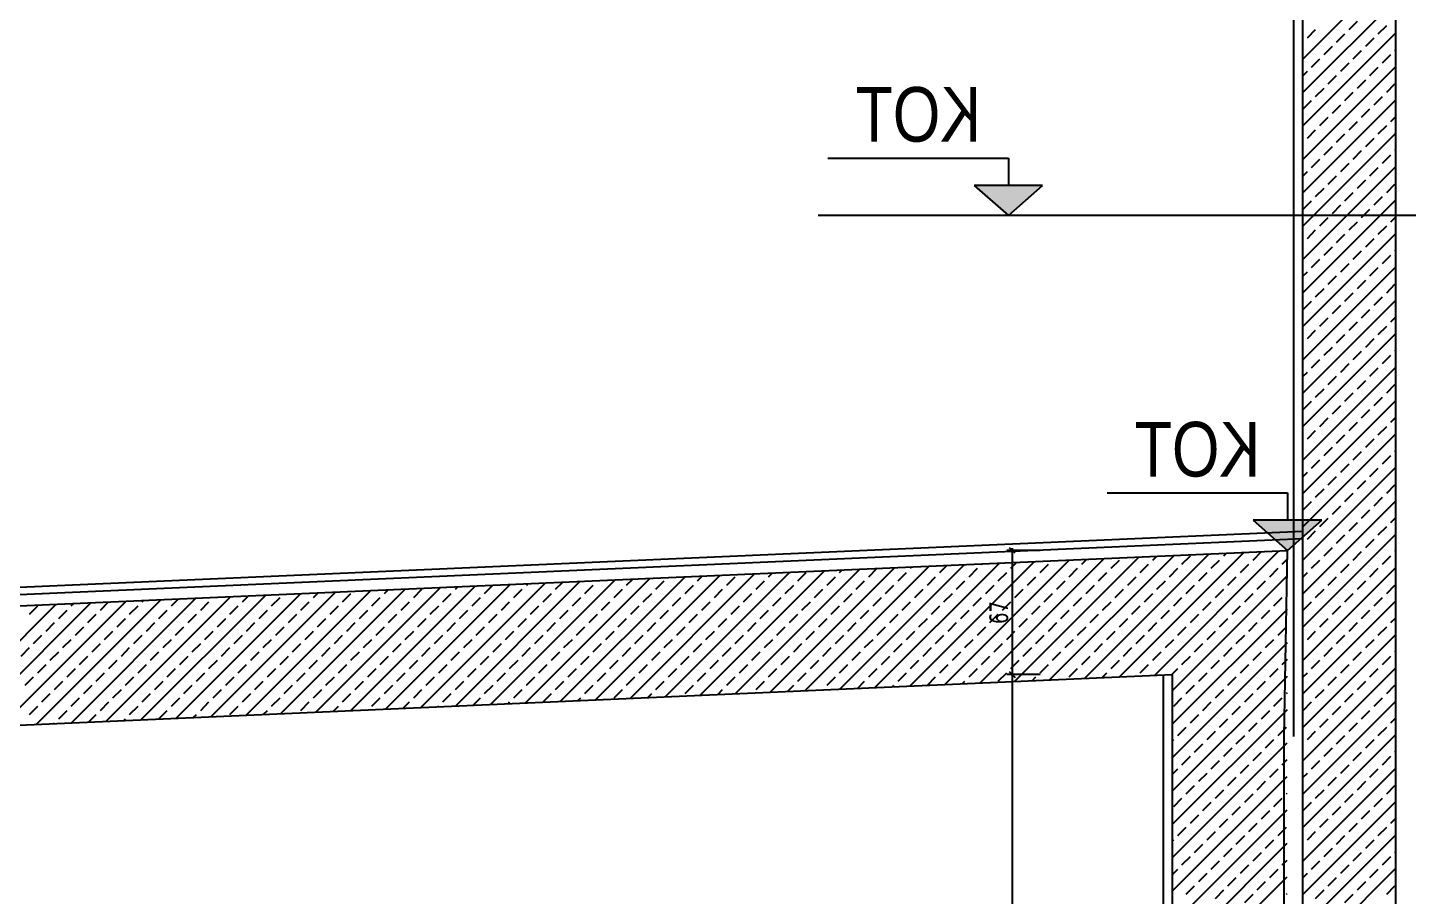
# Model space of a CAD drawing. Header units: millimetres. Extents: x 43168.9 to 43194.6, y -25545.1 to -25543.4.
# Drawn here: x 43183.4956 to 43183.644, y -25544.4997 to -25544.4064 of the extents above; entities that cross this region are included whole.
import ezdxf
from ezdxf.enums import TextEntityAlignment as Align

# ---------------------------------------------------------------- set-up
doc = ezdxf.new("R2010")
doc.units = ezdxf.units.MM
doc.header["$LTSCALE"] = 200
doc.linetypes.add('kesit_$0$HIDDEN2', pattern=[0.1875, 0.125, -0.0625])
for name, color, linetype in [('kaplama-gnl_sgh', 30, 'Continuous'), ('kesit_$0$izd-alt_sgh', 8, 'kesit_$0$HIDDEN2'), ('kolon-b.a_sgh', 6, 'Continuous'), ('olcuic_sgh', 183, 'Continuous'), ('siva_sgh', 145, 'Continuous'), ('tarama-betonarme_sgh', 223, 'Continuous')]:
    doc.layers.add(name, color=color, linetype=linetype)
doc.styles.add('dim', font='VERDANA.TTF', dxfattribs={"width": 0.7})
doc.styles.add('kesit_$0$text2', font='arial.ttf')

msp = doc.modelspace()

# ---------------------------------------------------------------- hatches: boundary and pattern name
for points in [[(43183.59736, -25544.42332), (43183.60471, -25544.42332), (43183.60104, -25544.42656)], [(43183.62737, -25544.45932), (43183.63472, -25544.45932), (43183.63105, -25544.46255)]]:
    msp.add_hatch(color=256).paths.add_polyline_path(points)

# ---------------------------------------------------------------- linework, layer by layer
at = {"color": 0, "linetype": 'ByBlock'}
for p, q in [((43183.58163, -25544.42038), (43183.60104, -25544.42038)), ((43183.60104, -25544.42038), (43183.60104, -25544.42332)), ((43183.61164, -25544.45638), (43183.63105, -25544.45638)), ((43183.63105, -25544.45638), (43183.63105, -25544.45932))]:
    msp.add_line(p, q, dxfattribs=at)
for p, q in [((43183.60471, -25544.42332), (43183.59736, -25544.42332)), ((43183.59736, -25544.42332), (43183.60104, -25544.42656)), ((43183.60104, -25544.42656), (43183.60471, -25544.42332)), ((43183.63472, -25544.45932), (43183.62737, -25544.45932)), ((43183.62737, -25544.45932), (43183.63105, -25544.46255)), ((43183.63105, -25544.46255), (43183.63472, -25544.45932))]:
    msp.add_line(p, q)
at = {"color": 0, "linetype": 'ByBlock', "lineweight": -2}
for p, q in [((43183.60176, -25544.46287), (43183.60116, -25544.46227)), ((43183.60176, -25544.47621), (43183.60116, -25544.47561)), ((43183.60116, -25544.47561), (43183.60176, -25544.47621))]:
    msp.add_line(p, q, dxfattribs=at)
at = {"layer": 'kaplama-gnl_sgh'}
for p, q in [((43183.17297, -25544.48056), (43183.63269, -25544.46048)), ((43183.173, -25544.48136), (43183.63269, -25544.46128))]:
    msp.add_line(p, q, dxfattribs=at)
at = {"layer": 'kesit_$0$izd-alt_sgh'}
msp.add_line((43185.17869, -25544.42656), (43183.58059, -25544.42656), dxfattribs=at)
at = {"layer": 'kolon-b.a_sgh'}
for p, q in [((43183.63269, -25544.42656), (43183.63269, -25543.72656)), ((43183.64269, -25544.80656), (43183.64269, -25543.73456)), ((43183.63269, -25544.84256), (43183.63269, -25544.42656)), ((43183.17306, -25544.48256), (43183.63105, -25544.46255)), ((43183.63069, -25544.48256), (43183.63105, -25544.46255)), ((43183.18305, -25544.49493), (43183.61869, -25544.47591)), ((43183.61869, -25544.58656), (43183.61869, -25544.47591)), ((43183.63069, -25544.49536), (43183.63069, -25544.48256)), ((43183.63069, -25544.74656), (43183.63069, -25544.49536))]:
    msp.add_line(p, q, dxfattribs=at)
at = {"layer": 'olcuic_sgh'}
for p, q in [((43183.60446, -25544.46257), (43183.60086, -25544.46257)), ((43183.60146, -25544.47616), (43183.60146, -25544.46232)), ((43183.60446, -25544.47591), (43183.60086, -25544.47591)), ((43183.60446, -25544.47591), (43183.60086, -25544.47591)), ((43183.60146, -25544.58681), (43183.60146, -25544.47566))]:
    msp.add_line(p, q, dxfattribs=at)
at = {"layer": 'siva_sgh'}
for p, q in [((43183.63169, -25543.72536), (43183.63169, -25544.48256)), ((43183.61769, -25544.47595), (43183.61769, -25544.58656))]:
    msp.add_line(p, q, dxfattribs=at)
at = {"layer": 'tarama-betonarme_sgh'}
for p, q in [((43183.63269, -25544.40974), (43183.64269, -25544.39974)), ((43183.63269, -25544.41333), (43183.64269, -25544.40333)), ((43183.63767, -25544.40656), (43183.63856, -25544.40566)), ((43183.64081, -25544.40701), (43183.64171, -25544.40611)), ((43183.63269, -25544.41692), (43183.64269, -25544.40692)), ((43183.63318, -25544.40746), (43183.63407, -25544.40656)), ((43183.63632, -25544.40791), (43183.63722, -25544.40701)), ((43183.63946, -25544.40836), (43183.64036, -25544.40746)), ((43183.63269, -25544.40794), (43183.63273, -25544.40791)), ((43183.63497, -25544.40926), (43183.63587, -25544.40836)), ((43183.63811, -25544.4097), (43183.63901, -25544.40881)), ((43183.64126, -25544.41015), (43183.64216, -25544.40926)), ((43183.6426, -25544.40881), (43183.64269, -25544.40872)), ((43183.63269, -25544.42052), (43183.64269, -25544.41052)), ((43183.63362, -25544.4106), (43183.63452, -25544.4097)), ((43183.63677, -25544.41105), (43183.63767, -25544.41015)), ((43183.63991, -25544.4115), (43183.64081, -25544.4106)), ((43183.63269, -25544.41154), (43183.63318, -25544.41105)), ((43183.63542, -25544.4124), (43183.63632, -25544.4115)), ((43183.63856, -25544.41285), (43183.63946, -25544.41195)), ((43183.63407, -25544.41375), (43183.63497, -25544.41285)), ((43183.63722, -25544.41419), (43183.63811, -25544.4133)), ((43183.64036, -25544.41464), (43183.64126, -25544.41375)), ((43183.64171, -25544.4133), (43183.6426, -25544.4124)), ((43183.63269, -25544.42411), (43183.64269, -25544.41411)), ((43183.63273, -25544.41509), (43183.63362, -25544.41419)), ((43183.63587, -25544.41554), (43183.63677, -25544.41464)), ((43183.63901, -25544.41599), (43183.63991, -25544.41509)), ((43183.63452, -25544.41689), (43183.63542, -25544.41599)), ((43183.63767, -25544.41734), (43183.63856, -25544.41644)), ((43183.64216, -25544.41644), (43183.64269, -25544.4159)), ((43183.63269, -25544.4277), (43183.64269, -25544.4177)), ((43183.63318, -25544.41824), (43183.63407, -25544.41734)), ((43183.63632, -25544.41868), (43183.63722, -25544.41779)), ((43183.63946, -25544.41913), (43183.64036, -25544.41824)), ((43183.64081, -25544.41779), (43183.64171, -25544.41689)), ((43183.63269, -25544.41872), (43183.63273, -25544.41868)), ((43183.63497, -25544.42003), (43183.63587, -25544.41913)), ((43183.63811, -25544.42048), (43183.63901, -25544.41958)), ((43183.6426, -25544.41958), (43183.64269, -25544.4195)), ((43183.63362, -25544.42138), (43183.63452, -25544.42048)), ((43183.63677, -25544.42183), (43183.63767, -25544.42093)), ((43183.64126, -25544.42093), (43183.64216, -25544.42003)), ((43183.63269, -25544.43129), (43183.64269, -25544.42129)), ((43183.63269, -25544.42231), (43183.63318, -25544.42183)), ((43183.63542, -25544.42317), (43183.63632, -25544.42228)), ((43183.63856, -25544.42362), (43183.63946, -25544.42273)), ((43183.63991, -25544.42228), (43183.64081, -25544.42138)), ((43183.63407, -25544.42452), (43183.63497, -25544.42362)), ((43183.63722, -25544.42497), (43183.63811, -25544.42407)), ((43183.64171, -25544.42407), (43183.6426, -25544.42317)), ((43183.63269, -25544.43488), (43183.64269, -25544.42488)), ((43183.63273, -25544.42587), (43183.63362, -25544.42497)), ((43183.63587, -25544.42632), (43183.63677, -25544.42542)), ((43183.64036, -25544.42542), (43183.64126, -25544.42452)), ((43183.63452, -25544.42766), (43183.63542, -25544.42677)), ((43183.63901, -25544.42677), (43183.63991, -25544.42587)), ((43183.64216, -25544.42722), (43183.64269, -25544.42668)), ((43183.63269, -25544.43848), (43183.64269, -25544.42848)), ((43183.63318, -25544.42901), (43183.63407, -25544.42811)), ((43183.63632, -25544.42946), (43183.63722, -25544.42856)), ((43183.63767, -25544.42811), (43183.63856, -25544.42722)), ((43183.64081, -25544.42856), (43183.64171, -25544.42766)), ((43183.63269, -25544.4295), (43183.63273, -25544.42946)), ((43183.63497, -25544.43081), (43183.63587, -25544.42991)), ((43183.63946, -25544.42991), (43183.64036, -25544.42901)), ((43183.63362, -25544.43215), (43183.63452, -25544.43126)), ((43183.63811, -25544.43126), (43183.63901, -25544.43036)), ((43183.64126, -25544.43171), (43183.64216, -25544.43081)), ((43183.6426, -25544.43036), (43183.64269, -25544.43027)), ((43183.63269, -25544.44207), (43183.64269, -25544.43207)), ((43183.63269, -25544.43309), (43183.63318, -25544.4326)), ((43183.63542, -25544.43395), (43183.63632, -25544.43305)), ((43183.63677, -25544.4326), (43183.63767, -25544.43171)), ((43183.63991, -25544.43305), (43183.64081, -25544.43215)), ((43183.63407, -25544.4353), (43183.63497, -25544.4344)), ((43183.63856, -25544.4344), (43183.63946, -25544.4335)), ((43183.64171, -25544.43485), (43183.6426, -25544.43395)), ((43183.63269, -25544.44566), (43183.64269, -25544.43566)), ((43183.63273, -25544.43664), (43183.63362, -25544.43575)), ((43183.63722, -25544.43575), (43183.63811, -25544.43485)), ((43183.64036, -25544.4362), (43183.64126, -25544.4353)), ((43183.63452, -25544.43844), (43183.63542, -25544.43754)), ((43183.63587, -25544.43709), (43183.63677, -25544.4362)), ((43183.63901, -25544.43754), (43183.63991, -25544.43664)), ((43183.64216, -25544.43799), (43183.64269, -25544.43746)), ((43183.63318, -25544.43979), (43183.63407, -25544.43889)), ((43183.63767, -25544.43889), (43183.63856, -25544.43799)), ((43183.64081, -25544.43934), (43183.64171, -25544.43844)), ((43183.63269, -25544.44925), (43183.64269, -25544.43925)), ((43183.63269, -25544.44027), (43183.63273, -25544.44024)), ((43183.63632, -25544.44024), (43183.63722, -25544.43934)), ((43183.63946, -25544.44069), (43183.64036, -25544.43979)), ((43183.63362, -25544.44293), (43183.63452, -25544.44203)), ((43183.63497, -25544.44158), (43183.63587, -25544.44069)), ((43183.63811, -25544.44203), (43183.63901, -25544.44113)), ((43183.64126, -25544.44248), (43183.64216, -25544.44158)), ((43183.6426, -25544.44113), (43183.64269, -25544.44105)), ((43183.63269, -25544.45284), (43183.64269, -25544.44284)), ((43183.63269, -25544.44386), (43183.63318, -25544.44338)), ((43183.63677, -25544.44338), (43183.63767, -25544.44248)), ((43183.63991, -25544.44383), (43183.64081, -25544.44293)), ((43183.63542, -25544.44473), (43183.63632, -25544.44383)), ((43183.63856, -25544.44518), (43183.63946, -25544.44428)), ((43183.64171, -25544.44563), (43183.6426, -25544.44473)), ((43183.63269, -25544.45644), (43183.64269, -25544.44644)), ((43183.63407, -25544.44607), (43183.63497, -25544.44518)), ((43183.63722, -25544.44652), (43183.63811, -25544.44563)), ((43183.64036, -25544.44697), (43183.64126, -25544.44607)), ((43183.63273, -25544.44742), (43183.63362, -25544.44652)), ((43183.63587, -25544.44787), (43183.63677, -25544.44697)), ((43183.63901, -25544.44832), (43183.63991, -25544.44742)), ((43183.63452, -25544.44922), (43183.63542, -25544.44832)), ((43183.63767, -25544.44967), (43183.63856, -25544.44877)), ((43183.64081, -25544.45012), (43183.64171, -25544.44922)), ((43183.64216, -25544.44877), (43183.64269, -25544.44823)), ((43183.63269, -25544.46003), (43183.64269, -25544.45003)), ((43183.63318, -25544.45056), (43183.63407, -25544.44967)), ((43183.63632, -25544.45101), (43183.63722, -25544.45012)), ((43183.63946, -25544.45146), (43183.64036, -25544.45056)), ((43183.63269, -25544.45105), (43183.63273, -25544.45101)), ((43183.63497, -25544.45236), (43183.63587, -25544.45146)), ((43183.63811, -25544.45281), (43183.63901, -25544.45191)), ((43183.64126, -25544.45326), (43183.64216, -25544.45236)), ((43183.6426, -25544.45191), (43183.64269, -25544.45183)), ((43183.63269, -25544.46362), (43183.64269, -25544.45362)), ((43183.63362, -25544.45371), (43183.63452, -25544.45281)), ((43183.63677, -25544.45416), (43183.63767, -25544.45326)), ((43183.63991, -25544.45461), (43183.64081, -25544.45371)), ((43183.63269, -25544.45464), (43183.63318, -25544.45416)), ((43183.63542, -25544.4555), (43183.63632, -25544.45461)), ((43183.63856, -25544.45595), (43183.63946, -25544.45505)), ((43183.63407, -25544.45685), (43183.63497, -25544.45595)), ((43183.63722, -25544.4573), (43183.63811, -25544.4564)), ((43183.64036, -25544.45775), (43183.64126, -25544.45685)), ((43183.64171, -25544.4564), (43183.6426, -25544.4555)), ((43183.63269, -25544.46721), (43183.64269, -25544.45721)), ((43183.63273, -25544.4582), (43183.63362, -25544.4573)), ((43183.63587, -25544.45865), (43183.63677, -25544.45775)), ((43183.63901, -25544.4591), (43183.63991, -25544.4582)), ((43183.63452, -25544.45999), (43183.63542, -25544.4591)), ((43183.63767, -25544.46044), (43183.63856, -25544.45954)), ((43183.64216, -25544.45954), (43183.64269, -25544.45901)), ((43183.63269, -25544.47081), (43183.64269, -25544.46081)), ((43183.63318, -25544.46134), (43183.63407, -25544.46044)), ((43183.63632, -25544.46179), (43183.63722, -25544.46089)), ((43183.63946, -25544.46224), (43183.64036, -25544.46134)), ((43183.64081, -25544.46089), (43183.64171, -25544.45999)), ((43183.61297, -25544.47615), (43183.62637, -25544.46276)), ((43183.61673, -25544.47599), (43183.63013, -25544.46259)), ((43183.62734, -25544.46359), (43183.62824, -25544.46269)), ((43183.63269, -25544.46183), (43183.63273, -25544.46179)), ((43183.63497, -25544.46314), (43183.63587, -25544.46224)), ((43183.63811, -25544.46359), (43183.63901, -25544.46269)), ((43183.6426, -25544.46269), (43183.64269, -25544.4626)), ((43183.57917, -25544.47763), (43183.59256, -25544.46423)), ((43183.58292, -25544.47747), (43183.59632, -25544.46407)), ((43183.58668, -25544.4773), (43183.60008, -25544.46391)), ((43183.59044, -25544.47714), (43183.60383, -25544.46374)), ((43183.59366, -25544.46493), (43183.59444, -25544.46415)), ((43183.59419, -25544.47698), (43183.60759, -25544.46358)), ((43183.59795, -25544.47681), (43183.61135, -25544.46341)), ((43183.59815, -25544.46403), (43183.5982, -25544.46399)), ((43183.6013, -25544.46448), (43183.60195, -25544.46382)), ((43183.6017, -25544.47665), (43183.6151, -25544.46325)), ((43183.60444, -25544.46493), (43183.60534, -25544.46403)), ((43183.60546, -25544.47648), (43183.61886, -25544.46309)), ((43183.60893, -25544.46403), (43183.60947, -25544.4635)), ((43183.60922, -25544.47632), (43183.62261, -25544.46292)), ((43183.61207, -25544.46448), (43183.61297, -25544.46359)), ((43183.61521, -25544.46493), (43183.61611, -25544.46403)), ((43183.61656, -25544.46359), (43183.61698, -25544.46317)), ((43183.6197, -25544.46403), (43183.6206, -25544.46314)), ((43183.62285, -25544.46448), (43183.62375, -25544.46359)), ((43183.6242, -25544.46314), (43183.62449, -25544.46284)), ((43183.62599, -25544.46493), (43183.62689, -25544.46403)), ((43183.63048, -25544.46403), (43183.63105, -25544.46347)), ((43183.63362, -25544.46448), (43183.63452, -25544.46359)), ((43183.63677, -25544.46493), (43183.63767, -25544.46403)), ((43183.64126, -25544.46403), (43183.64216, -25544.46314)), ((43183.54536, -25544.47911), (43183.55876, -25544.46571)), ((43183.54912, -25544.47894), (43183.56252, -25544.46555)), ((43183.55287, -25544.47878), (43183.56627, -25544.46538)), ((43183.55663, -25544.47862), (43183.57003, -25544.46522)), ((43183.55684, -25544.46583), (43183.55688, -25544.46579)), ((43183.55999, -25544.46628), (43183.56064, -25544.46563)), ((43183.56039, -25544.47845), (43183.57378, -25544.46505)), ((43183.56414, -25544.47829), (43183.57754, -25544.46489)), ((43183.56762, -25544.46583), (43183.56815, -25544.4653)), ((43183.5679, -25544.47812), (43183.5813, -25544.46473)), ((43183.57076, -25544.46628), (43183.57166, -25544.46538)), ((43183.57165, -25544.47796), (43183.58505, -25544.46456)), ((43183.57525, -25544.46538), (43183.57566, -25544.46497)), ((43183.57541, -25544.4778), (43183.58881, -25544.4644)), ((43183.5784, -25544.46583), (43183.57929, -25544.46493)), ((43183.58154, -25544.46628), (43183.58244, -25544.46538)), ((43183.58289, -25544.46493), (43183.58317, -25544.46464)), ((43183.58603, -25544.46538), (43183.58693, -25544.46448)), ((43183.58917, -25544.46583), (43183.59007, -25544.46493)), ((43183.59052, -25544.46448), (43183.59069, -25544.46432)), ((43183.59232, -25544.46628), (43183.59321, -25544.46538)), ((43183.59681, -25544.46538), (43183.5977, -25544.46448)), ((43183.59995, -25544.46583), (43183.60085, -25544.46493)), ((43183.60309, -25544.46628), (43183.60399, -25544.46538)), ((43183.60758, -25544.46538), (43183.60848, -25544.46448)), ((43183.61072, -25544.46583), (43183.61162, -25544.46493)), ((43183.61387, -25544.46628), (43183.61477, -25544.46538)), ((43183.61836, -25544.46538), (43183.61926, -25544.46448)), ((43183.61869, -25544.47762), (43183.63104, -25544.46527)), ((43183.6215, -25544.46583), (43183.6224, -25544.46493)), ((43183.62464, -25544.46628), (43183.62554, -25544.46538)), ((43183.62913, -25544.46538), (43183.63003, -25544.46448)), ((43183.63269, -25544.4744), (43183.64269, -25544.4644)), ((43183.63269, -25544.46542), (43183.63318, -25544.46493)), ((43183.63542, -25544.46628), (43183.63632, -25544.46538)), ((43183.63991, -25544.46538), (43183.64081, -25544.46448)), ((43183.51156, -25544.48059), (43183.52495, -25544.46719)), ((43183.51531, -25544.48042), (43183.52871, -25544.46702)), ((43183.51907, -25544.48026), (43183.53247, -25544.46686)), ((43183.52282, -25544.48009), (43183.53622, -25544.4667)), ((43183.52631, -25544.46763), (43183.52683, -25544.46711)), ((43183.52658, -25544.47993), (43183.53998, -25544.46653)), ((43183.52945, -25544.46808), (43183.53035, -25544.46718)), ((43183.53034, -25544.47976), (43183.54373, -25544.46637)), ((43183.53394, -25544.46718), (43183.53434, -25544.46678)), ((43183.53409, -25544.4796), (43183.54749, -25544.4662)), ((43183.53709, -25544.46763), (43183.53798, -25544.46673)), ((43183.53785, -25544.47944), (43183.55125, -25544.46604)), ((43183.54023, -25544.46808), (43183.54113, -25544.46718)), ((43183.54158, -25544.46673), (43183.54186, -25544.46645)), ((43183.54161, -25544.47927), (43183.555, -25544.46587)), ((43183.54472, -25544.46718), (43183.54561, -25544.46629)), ((43183.54786, -25544.46763), (43183.54876, -25544.46673)), ((43183.54921, -25544.46628), (43183.54937, -25544.46612)), ((43183.55101, -25544.46808), (43183.5519, -25544.46718)), ((43183.55235, -25544.46673), (43183.55312, -25544.46596)), ((43183.5555, -25544.46718), (43183.55639, -25544.46628)), ((43183.55864, -25544.46763), (43183.55954, -25544.46673)), ((43183.56178, -25544.46808), (43183.56268, -25544.46718)), ((43183.56313, -25544.46673), (43183.56403, -25544.46583)), ((43183.56627, -25544.46718), (43183.56717, -25544.46628)), ((43183.56942, -25544.46763), (43183.57031, -25544.46673)), ((43183.57256, -25544.46808), (43183.57346, -25544.46718)), ((43183.57391, -25544.46673), (43183.5748, -25544.46583)), ((43183.57705, -25544.46718), (43183.57795, -25544.46628)), ((43183.58019, -25544.46763), (43183.58109, -25544.46673)), ((43183.58333, -25544.46808), (43183.58423, -25544.46718)), ((43183.58468, -25544.46673), (43183.58558, -25544.46583)), ((43183.58783, -25544.46718), (43183.58872, -25544.46628)), ((43183.59097, -25544.46763), (43183.59187, -25544.46673)), ((43183.59411, -25544.46808), (43183.59501, -25544.46718)), ((43183.59546, -25544.46673), (43183.59636, -25544.46583)), ((43183.5986, -25544.46718), (43183.5995, -25544.46628)), ((43183.60174, -25544.46763), (43183.60264, -25544.46673)), ((43183.60489, -25544.46808), (43183.60579, -25544.46718)), ((43183.60623, -25544.46673), (43183.60713, -25544.46583)), ((43183.60938, -25544.46718), (43183.61028, -25544.46628)), ((43183.61252, -25544.46763), (43183.61342, -25544.46673)), ((43183.61566, -25544.46808), (43183.61656, -25544.46718)), ((43183.61701, -25544.46673), (43183.61791, -25544.46583)), ((43183.62015, -25544.46718), (43183.62105, -25544.46628)), ((43183.6233, -25544.46763), (43183.6242, -25544.46673)), ((43183.62644, -25544.46808), (43183.62734, -25544.46718)), ((43183.62779, -25544.46673), (43183.62869, -25544.46583)), ((43183.63093, -25544.46718), (43183.63104, -25544.46707)), ((43183.63407, -25544.46763), (43183.63497, -25544.46673)), ((43183.63722, -25544.46808), (43183.63811, -25544.46718)), ((43183.63856, -25544.46673), (43183.63946, -25544.46583)), ((43183.64171, -25544.46718), (43183.6426, -25544.46628)), ((43183.48526, -25544.48173), (43183.49866, -25544.46834)), ((43183.48902, -25544.48157), (43183.50242, -25544.46817)), ((43183.49278, -25544.48141), (43183.50617, -25544.46801)), ((43183.49578, -25544.46942), (43183.49668, -25544.46852)), ((43183.49653, -25544.48124), (43183.50993, -25544.46784)), ((43183.50027, -25544.46852), (43183.50054, -25544.46825)), ((43183.50029, -25544.48108), (43183.51368, -25544.46768)), ((43183.50341, -25544.46897), (43183.50429, -25544.46809)), ((43183.50404, -25544.48091), (43183.51744, -25544.46752)), ((43183.50655, -25544.46942), (43183.50745, -25544.46852)), ((43183.5078, -25544.48075), (43183.5212, -25544.46735)), ((43183.5079, -25544.46808), (43183.50805, -25544.46793)), ((43183.51104, -25544.46852), (43183.51181, -25544.46776)), ((43183.51419, -25544.46897), (43183.51508, -25544.46808)), ((43183.51553, -25544.46763), (43183.51556, -25544.4676)), ((43183.51733, -25544.46942), (43183.51823, -25544.46852)), ((43183.51868, -25544.46808), (43183.51932, -25544.46743)), ((43183.52182, -25544.46852), (43183.52272, -25544.46763)), ((43183.52496, -25544.46897), (43183.52586, -25544.46808)), ((43183.52811, -25544.46942), (43183.529, -25544.46852)), ((43183.5326, -25544.46852), (43183.53349, -25544.46763)), ((43183.53574, -25544.46897), (43183.53664, -25544.46808)), ((43183.53888, -25544.46942), (43183.53978, -25544.46852)), ((43183.54337, -25544.46852), (43183.54427, -25544.46763)), ((43183.54652, -25544.46897), (43183.54741, -25544.46808)), ((43183.54966, -25544.46942), (43183.55056, -25544.46852)), ((43183.55415, -25544.46852), (43183.55505, -25544.46763)), ((43183.55729, -25544.46897), (43183.55819, -25544.46808)), ((43183.56044, -25544.46942), (43183.56133, -25544.46852)), ((43183.56493, -25544.46852), (43183.56582, -25544.46763)), ((43183.56807, -25544.46897), (43183.56897, -25544.46808)), ((43183.57121, -25544.46942), (43183.57211, -25544.46852)), ((43183.5757, -25544.46852), (43183.5766, -25544.46763)), ((43183.57884, -25544.46897), (43183.57974, -25544.46808)), ((43183.58199, -25544.46942), (43183.58289, -25544.46852)), ((43183.58648, -25544.46852), (43183.58738, -25544.46763)), ((43183.58962, -25544.46897), (43183.59052, -25544.46808)), ((43183.59276, -25544.46942), (43183.59366, -25544.46852)), ((43183.59725, -25544.46852), (43183.59815, -25544.46763)), ((43183.6004, -25544.46897), (43183.6013, -25544.46808)), ((43183.60354, -25544.46942), (43183.60444, -25544.46852)), ((43183.60803, -25544.46852), (43183.60893, -25544.46763)), ((43183.61117, -25544.46897), (43183.61207, -25544.46808)), ((43183.61432, -25544.46942), (43183.61521, -25544.46852)), ((43183.61881, -25544.46852), (43183.6197, -25544.46763)), ((43183.62195, -25544.46897), (43183.62285, -25544.46808)), ((43183.62509, -25544.46942), (43183.62599, -25544.46852)), ((43183.62958, -25544.46852), (43183.63048, -25544.46763)), ((43183.63269, -25544.47799), (43183.64269, -25544.46799)), ((43183.63273, -25544.46897), (43183.63362, -25544.46808)), ((43183.63587, -25544.46942), (43183.63677, -25544.46852)), ((43183.64036, -25544.46852), (43183.64126, -25544.46763)), ((43183.49892, -25544.46987), (43183.49982, -25544.46897)), ((43183.50206, -25544.47032), (43183.50296, -25544.46942)), ((43183.50521, -25544.47077), (43183.5061, -25544.46987)), ((43183.5097, -25544.46987), (43183.51059, -25544.46897)), ((43183.51284, -25544.47032), (43183.51374, -25544.46942)), ((43183.51598, -25544.47077), (43183.51688, -25544.46987)), ((43183.52047, -25544.46987), (43183.52137, -25544.46897)), ((43183.52362, -25544.47032), (43183.52451, -25544.46942)), ((43183.52676, -25544.47077), (43183.52766, -25544.46987)), ((43183.53125, -25544.46987), (43183.53215, -25544.46897)), ((43183.53439, -25544.47032), (43183.53529, -25544.46942)), ((43183.53754, -25544.47077), (43183.53843, -25544.46987)), ((43183.54203, -25544.46987), (43183.54292, -25544.46897)), ((43183.54517, -25544.47032), (43183.54607, -25544.46942)), ((43183.54831, -25544.47077), (43183.54921, -25544.46987)), ((43183.5528, -25544.46987), (43183.5537, -25544.46897)), ((43183.55595, -25544.47032), (43183.55684, -25544.46942)), ((43183.55909, -25544.47077), (43183.55999, -25544.46987)), ((43183.56358, -25544.46987), (43183.56448, -25544.46897)), ((43183.56672, -25544.47032), (43183.56762, -25544.46942)), ((43183.56986, -25544.47077), (43183.57076, -25544.46987)), ((43183.57435, -25544.46987), (43183.57525, -25544.46897)), ((43183.5775, -25544.47032), (43183.5784, -25544.46942)), ((43183.58064, -25544.47077), (43183.58154, -25544.46987)), ((43183.58513, -25544.46987), (43183.58603, -25544.46897)), ((43183.58827, -25544.47032), (43183.58917, -25544.46942)), ((43183.59142, -25544.47077), (43183.59232, -25544.46987)), ((43183.59591, -25544.46987), (43183.59681, -25544.46897)), ((43183.59905, -25544.47032), (43183.59995, -25544.46942)), ((43183.60219, -25544.47077), (43183.60309, -25544.46987)), ((43183.60668, -25544.46987), (43183.60758, -25544.46897)), ((43183.60983, -25544.47032), (43183.61072, -25544.46942)), ((43183.61297, -25544.47077), (43183.61387, -25544.46987)), ((43183.61746, -25544.46987), (43183.61836, -25544.46897)), ((43183.61869, -25544.48121), (43183.63104, -25544.46886)), ((43183.6206, -25544.47032), (43183.6215, -25544.46942)), ((43183.62375, -25544.47077), (43183.62464, -25544.46987)), ((43183.62824, -25544.46987), (43183.62913, -25544.46897)), ((43183.63452, -25544.47077), (43183.63542, -25544.46987)), ((43183.63901, -25544.46987), (43183.63991, -25544.46897)), ((43183.64216, -25544.47032), (43183.64269, -25544.46979)), ((43183.49623, -25544.47257), (43183.49712, -25544.47167)), ((43183.49757, -25544.47122), (43183.49847, -25544.47032)), ((43183.50072, -25544.47167), (43183.50161, -25544.47077)), ((43183.50386, -25544.47212), (43183.50476, -25544.47122)), ((43183.507, -25544.47257), (43183.5079, -25544.47167)), ((43183.50835, -25544.47122), (43183.50925, -25544.47032)), ((43183.51149, -25544.47167), (43183.51239, -25544.47077)), ((43183.51464, -25544.47212), (43183.51553, -25544.47122)), ((43183.51778, -25544.47257), (43183.51868, -25544.47167)), ((43183.51913, -25544.47122), (43183.52002, -25544.47032)), ((43183.52227, -25544.47167), (43183.52317, -25544.47077)), ((43183.52541, -25544.47212), (43183.52631, -25544.47122)), ((43183.52856, -25544.47257), (43183.52945, -25544.47167)), ((43183.5299, -25544.47122), (43183.5308, -25544.47032)), ((43183.53305, -25544.47167), (43183.53394, -25544.47077)), ((43183.53619, -25544.47212), (43183.53709, -25544.47122)), ((43183.53933, -25544.47257), (43183.54023, -25544.47167)), ((43183.54068, -25544.47122), (43183.54158, -25544.47032)), ((43183.54382, -25544.47167), (43183.54472, -25544.47077)), ((43183.54696, -25544.47212), (43183.54786, -25544.47122)), ((43183.55011, -25544.47257), (43183.55101, -25544.47167)), ((43183.55145, -25544.47122), (43183.55235, -25544.47032)), ((43183.5546, -25544.47167), (43183.5555, -25544.47077)), ((43183.55774, -25544.47212), (43183.55864, -25544.47122)), ((43183.56088, -25544.47257), (43183.56178, -25544.47167)), ((43183.56223, -25544.47122), (43183.56313, -25544.47032)), ((43183.56537, -25544.47167), (43183.56627, -25544.47077)), ((43183.56852, -25544.47212), (43183.56942, -25544.47122)), ((43183.57166, -25544.47257), (43183.57256, -25544.47167)), ((43183.57301, -25544.47122), (43183.57391, -25544.47032)), ((43183.57615, -25544.47167), (43183.57705, -25544.47077)), ((43183.57929, -25544.47212), (43183.58019, -25544.47122)), ((43183.58244, -25544.47257), (43183.58333, -25544.47167)), ((43183.58378, -25544.47122), (43183.58468, -25544.47032)), ((43183.58693, -25544.47167), (43183.58783, -25544.47077)), ((43183.59007, -25544.47212), (43183.59097, -25544.47122)), ((43183.59321, -25544.47257), (43183.59411, -25544.47167)), ((43183.59456, -25544.47122), (43183.59546, -25544.47032)), ((43183.5977, -25544.47167), (43183.5986, -25544.47077)), ((43183.60085, -25544.47212), (43183.60174, -25544.47122)), ((43183.60399, -25544.47257), (43183.60489, -25544.47167)), ((43183.60534, -25544.47122), (43183.60623, -25544.47032)), ((43183.60848, -25544.47167), (43183.60938, -25544.47077)), ((43183.61162, -25544.47212), (43183.61252, -25544.47122)), ((43183.61477, -25544.47257), (43183.61566, -25544.47167)), ((43183.61611, -25544.47122), (43183.61701, -25544.47032)), ((43183.61926, -25544.47167), (43183.62015, -25544.47077)), ((43183.6224, -25544.47212), (43183.6233, -25544.47122)), ((43183.62554, -25544.47257), (43183.62644, -25544.47167)), ((43183.62689, -25544.47122), (43183.62779, -25544.47032)), ((43183.63003, -25544.47167), (43183.63093, -25544.47077)), ((43183.63269, -25544.48158), (43183.64269, -25544.47158)), ((43183.63318, -25544.47212), (43183.63407, -25544.47122)), ((43183.63632, -25544.47257), (43183.63722, -25544.47167)), ((43183.63767, -25544.47122), (43183.63856, -25544.47032)), ((43183.64081, -25544.47167), (43183.64171, -25544.47077)), ((43183.49488, -25544.47391), (43183.49578, -25544.47301)), ((43183.49937, -25544.47301), (43183.50027, -25544.47212)), ((43183.50251, -25544.47346), (43183.50341, -25544.47257)), ((43183.50566, -25544.47391), (43183.50655, -25544.47301)), ((43183.51015, -25544.47301), (43183.51104, -25544.47212)), ((43183.51329, -25544.47346), (43183.51419, -25544.47257)), ((43183.51643, -25544.47391), (43183.51733, -25544.47301)), ((43183.52092, -25544.47301), (43183.52182, -25544.47212)), ((43183.52407, -25544.47346), (43183.52496, -25544.47257)), ((43183.52721, -25544.47391), (43183.52811, -25544.47301)), ((43183.5317, -25544.47301), (43183.5326, -25544.47212)), ((43183.53484, -25544.47346), (43183.53574, -25544.47257)), ((43183.53798, -25544.47391), (43183.53888, -25544.47301)), ((43183.54247, -25544.47301), (43183.54337, -25544.47212)), ((43183.54562, -25544.47346), (43183.54652, -25544.47257)), ((43183.54876, -25544.47391), (43183.54966, -25544.47301)), ((43183.55325, -25544.47301), (43183.55415, -25544.47212)), ((43183.55639, -25544.47346), (43183.55729, -25544.47257)), ((43183.55954, -25544.47391), (43183.56044, -25544.47301)), ((43183.56403, -25544.47301), (43183.56493, -25544.47212)), ((43183.56717, -25544.47346), (43183.56807, -25544.47257)), ((43183.57031, -25544.47391), (43183.57121, -25544.47301)), ((43183.5748, -25544.47301), (43183.5757, -25544.47212)), ((43183.57795, -25544.47346), (43183.57884, -25544.47257)), ((43183.58109, -25544.47391), (43183.58199, -25544.47301)), ((43183.58558, -25544.47301), (43183.58648, -25544.47212)), ((43183.58872, -25544.47346), (43183.58962, -25544.47257)), ((43183.59187, -25544.47391), (43183.59276, -25544.47301)), ((43183.59636, -25544.47301), (43183.59725, -25544.47212)), ((43183.5995, -25544.47346), (43183.6004, -25544.47257)), ((43183.60264, -25544.47391), (43183.60354, -25544.47301)), ((43183.60713, -25544.47301), (43183.60803, -25544.47212)), ((43183.61028, -25544.47346), (43183.61117, -25544.47257)), ((43183.61342, -25544.47391), (43183.61432, -25544.47301)), ((43183.61791, -25544.47301), (43183.61881, -25544.47212)), ((43183.61869, -25544.48481), (43183.63104, -25544.47246)), ((43183.62105, -25544.47346), (43183.62195, -25544.47257)), ((43183.6242, -25544.47391), (43183.62509, -25544.47301)), ((43183.62869, -25544.47301), (43183.62958, -25544.47212)), ((43183.63269, -25544.4726), (43183.63273, -25544.47257)), ((43183.63497, -25544.47391), (43183.63587, -25544.47301)), ((43183.63946, -25544.47301), (43183.64036, -25544.47212)), ((43183.49802, -25544.47436), (43183.49892, -25544.47346)), ((43183.50117, -25544.47481), (43183.50206, -25544.47391)), ((43183.50431, -25544.47526), (43183.50521, -25544.47436)), ((43183.5088, -25544.47436), (43183.5097, -25544.47346)), ((43183.51194, -25544.47481), (43183.51284, -25544.47391)), ((43183.51508, -25544.47526), (43183.51598, -25544.47436)), ((43183.51958, -25544.47436), (43183.52047, -25544.47346)), ((43183.52272, -25544.47481), (43183.52362, -25544.47391)), ((43183.52586, -25544.47526), (43183.52676, -25544.47436)), ((43183.53035, -25544.47436), (43183.53125, -25544.47346)), ((43183.53349, -25544.47481), (43183.53439, -25544.47391)), ((43183.53664, -25544.47526), (43183.53754, -25544.47436)), ((43183.54113, -25544.47436), (43183.54203, -25544.47346)), ((43183.54427, -25544.47481), (43183.54517, -25544.47391)), ((43183.54741, -25544.47526), (43183.54831, -25544.47436)), ((43183.5519, -25544.47436), (43183.5528, -25544.47346)), ((43183.55505, -25544.47481), (43183.55595, -25544.47391)), ((43183.55819, -25544.47526), (43183.55909, -25544.47436)), ((43183.56268, -25544.47436), (43183.56358, -25544.47346)), ((43183.56582, -25544.47481), (43183.56672, -25544.47391)), ((43183.56897, -25544.47526), (43183.56986, -25544.47436)), ((43183.57346, -25544.47436), (43183.57435, -25544.47346)), ((43183.5766, -25544.47481), (43183.5775, -25544.47391)), ((43183.57974, -25544.47526), (43183.58064, -25544.47436)), ((43183.58423, -25544.47436), (43183.58513, -25544.47346)), ((43183.58738, -25544.47481), (43183.58827, -25544.47391)), ((43183.59052, -25544.47526), (43183.59142, -25544.47436)), ((43183.59501, -25544.47436), (43183.59591, -25544.47346)), ((43183.59815, -25544.47481), (43183.59905, -25544.47391)), ((43183.6013, -25544.47526), (43183.60219, -25544.47436)), ((43183.60579, -25544.47436), (43183.60668, -25544.47346)), ((43183.60893, -25544.47481), (43183.60983, -25544.47391)), ((43183.61207, -25544.47526), (43183.61297, -25544.47436)), ((43183.61656, -25544.47436), (43183.61746, -25544.47346)), ((43183.6197, -25544.47481), (43183.6206, -25544.47391)), ((43183.62285, -25544.47526), (43183.62375, -25544.47436)), ((43183.62734, -25544.47436), (43183.62824, -25544.47346)), ((43183.63048, -25544.47481), (43183.63103, -25544.47426)), ((43183.63362, -25544.47526), (43183.63452, -25544.47436)), ((43183.63811, -25544.47436), (43183.63901, -25544.47346)), ((43183.64126, -25544.47481), (43183.64216, -25544.47391)), ((43183.6426, -25544.47346), (43183.64269, -25544.47338)), ((43183.49533, -25544.47706), (43183.49623, -25544.47616)), ((43183.49668, -25544.47571), (43183.49757, -25544.47481)), ((43183.49982, -25544.47616), (43183.50072, -25544.47526)), ((43183.50296, -25544.47661), (43183.50386, -25544.47571)), ((43183.5061, -25544.47706), (43183.507, -25544.47616)), ((43183.50745, -25544.47571), (43183.50835, -25544.47481)), ((43183.51059, -25544.47616), (43183.51149, -25544.47526)), ((43183.51374, -25544.47661), (43183.51464, -25544.47571)), ((43183.51688, -25544.47706), (43183.51778, -25544.47616)), ((43183.51823, -25544.47571), (43183.51913, -25544.47481)), ((43183.52137, -25544.47616), (43183.52227, -25544.47526)), ((43183.52451, -25544.47661), (43183.52541, -25544.47571)), ((43183.52766, -25544.47706), (43183.52856, -25544.47616)), ((43183.529, -25544.47571), (43183.5299, -25544.47481)), ((43183.53215, -25544.47616), (43183.53305, -25544.47526)), ((43183.53529, -25544.47661), (43183.53619, -25544.47571)), ((43183.53843, -25544.47706), (43183.53933, -25544.47616)), ((43183.53978, -25544.47571), (43183.54068, -25544.47481)), ((43183.54292, -25544.47616), (43183.54382, -25544.47526)), ((43183.54607, -25544.47661), (43183.54696, -25544.47571)), ((43183.54921, -25544.47706), (43183.55011, -25544.47616)), ((43183.55056, -25544.47571), (43183.55145, -25544.47481)), ((43183.5537, -25544.47616), (43183.5546, -25544.47526)), ((43183.55684, -25544.47661), (43183.55774, -25544.47571)), ((43183.55999, -25544.47706), (43183.56088, -25544.47616)), ((43183.56133, -25544.47571), (43183.56223, -25544.47481)), ((43183.56448, -25544.47616), (43183.56537, -25544.47526)), ((43183.56762, -25544.47661), (43183.56852, -25544.47571)), ((43183.57076, -25544.47706), (43183.57166, -25544.47616)), ((43183.57211, -25544.47571), (43183.57301, -25544.47481)), ((43183.57525, -25544.47616), (43183.57615, -25544.47526)), ((43183.5784, -25544.47661), (43183.57929, -25544.47571)), ((43183.58154, -25544.47706), (43183.58244, -25544.47616)), ((43183.58289, -25544.47571), (43183.58378, -25544.47481)), ((43183.58603, -25544.47616), (43183.58693, -25544.47526)), ((43183.58917, -25544.47661), (43183.59007, -25544.47571)), ((43183.59232, -25544.47706), (43183.59321, -25544.47616)), ((43183.59366, -25544.47571), (43183.59456, -25544.47481)), ((43183.59681, -25544.47616), (43183.5977, -25544.47526)), ((43183.59995, -25544.47661), (43183.60085, -25544.47571)), ((43183.60358, -25544.47657), (43183.60399, -25544.47616)), ((43183.60444, -25544.47571), (43183.60534, -25544.47481)), ((43183.60758, -25544.47616), (43183.60848, -25544.47526)), ((43183.61109, -25544.47624), (43183.61162, -25544.47571)), ((43183.61521, -25544.47571), (43183.61611, -25544.47481)), ((43183.61861, -25544.47591), (43183.61926, -25544.47526)), ((43183.61869, -25544.4884), (43183.63103, -25544.47606)), ((43183.6215, -25544.47661), (43183.6224, -25544.47571)), ((43183.62464, -25544.47706), (43183.62554, -25544.47616)), ((43183.62599, -25544.47571), (43183.62689, -25544.47481)), ((43183.62913, -25544.47616), (43183.63003, -25544.47526)), ((43183.63269, -25544.48517), (43183.64269, -25544.47517)), ((43183.63269, -25544.47619), (43183.63318, -25544.47571)), ((43183.63542, -25544.47706), (43183.63632, -25544.47616)), ((43183.63677, -25544.47571), (43183.63767, -25544.47481)), ((43183.63991, -25544.47616), (43183.64081, -25544.47526)), ((43183.49847, -25544.4775), (43183.49937, -25544.47661)), ((43183.50161, -25544.47795), (43183.50251, -25544.47706)), ((43183.50476, -25544.4784), (43183.50566, -25544.4775)), ((43183.50925, -25544.4775), (43183.51015, -25544.47661)), ((43183.51239, -25544.47795), (43183.51329, -25544.47706)), ((43183.51553, -25544.4784), (43183.51643, -25544.4775)), ((43183.52002, -25544.4775), (43183.52092, -25544.47661)), ((43183.52317, -25544.47795), (43183.52407, -25544.47706)), ((43183.52631, -25544.4784), (43183.52721, -25544.4775)), ((43183.5308, -25544.4775), (43183.5317, -25544.47661)), ((43183.53394, -25544.47795), (43183.53484, -25544.47706)), ((43183.53709, -25544.4784), (43183.53798, -25544.4775)), ((43183.54158, -25544.4775), (43183.54247, -25544.47661)), ((43183.54472, -25544.47795), (43183.54562, -25544.47706)), ((43183.54786, -25544.4784), (43183.54876, -25544.4775)), ((43183.55235, -25544.4775), (43183.55325, -25544.47661)), ((43183.5555, -25544.47795), (43183.55639, -25544.47706)), ((43183.55864, -25544.4784), (43183.55954, -25544.4775)), ((43183.56313, -25544.4775), (43183.56403, -25544.47661)), ((43183.56627, -25544.47795), (43183.56717, -25544.47706)), ((43183.56978, -25544.47804), (43183.57031, -25544.4775)), ((43183.57391, -25544.4775), (43183.5748, -25544.47661)), ((43183.57729, -25544.47771), (43183.57795, -25544.47706)), ((43183.58105, -25544.47755), (43183.58109, -25544.4775)), ((43183.5848, -25544.47739), (43183.58558, -25544.47661)), ((43183.58856, -25544.47722), (43183.58872, -25544.47706)), ((43183.59607, -25544.47689), (43183.59636, -25544.47661)), ((43183.62015, -25544.47795), (43183.62105, -25544.47706)), ((43183.6233, -25544.4784), (43183.6242, -25544.4775)), ((43183.62779, -25544.4775), (43183.62869, -25544.47661)), ((43183.63407, -25544.4784), (43183.63497, -25544.4775)), ((43183.63856, -25544.4775), (43183.63946, -25544.47661)), ((43183.64171, -25544.47795), (43183.6426, -25544.47706)), ((43183.49712, -25544.47885), (43183.49802, -25544.47795)), ((43183.50027, -25544.4793), (43183.50117, -25544.4784)), ((43183.50341, -25544.47975), (43183.50431, -25544.47885)), ((43183.5079, -25544.47885), (43183.5088, -25544.47795)), ((43183.51104, -25544.4793), (43183.51194, -25544.4784)), ((43183.51419, -25544.47975), (43183.51508, -25544.47885)), ((43183.51868, -25544.47885), (43183.51958, -25544.47795)), ((43183.52182, -25544.4793), (43183.52272, -25544.4784)), ((43183.52496, -25544.47975), (43183.52586, -25544.47885)), ((43183.52945, -25544.47885), (43183.53035, -25544.47795)), ((43183.5326, -25544.4793), (43183.53349, -25544.4784)), ((43183.53597, -25544.47952), (43183.53664, -25544.47885)), ((43183.54023, -25544.47885), (43183.54113, -25544.47795)), ((43183.54348, -25544.47919), (43183.54427, -25544.4784)), ((43183.54724, -25544.47903), (43183.54741, -25544.47885)), ((43183.55101, -25544.47885), (43183.5519, -25544.47795)), ((43183.55475, -25544.4787), (43183.55505, -25544.4784)), ((43183.56226, -25544.47837), (43183.56268, -25544.47795)), ((43183.61881, -25544.4793), (43183.6197, -25544.4784)), ((43183.62195, -25544.47975), (43183.62285, -25544.47885)), ((43183.62644, -25544.47885), (43183.62734, -25544.47795)), ((43183.62958, -25544.4793), (43183.63048, -25544.4784)), ((43183.63093, -25544.47795), (43183.63103, -25544.47786)), ((43183.63269, -25544.48877), (43183.64269, -25544.47877)), ((43183.63273, -25544.47975), (43183.63362, -25544.47885)), ((43183.63722, -25544.47885), (43183.63811, -25544.47795)), ((43183.64036, -25544.4793), (43183.64126, -25544.4784)), ((43183.49578, -25544.4802), (43183.49668, -25544.4793)), ((43183.49892, -25544.48065), (43183.49982, -25544.47975)), ((43183.50217, -25544.481), (43183.50296, -25544.4802)), ((43183.50655, -25544.4802), (43183.50745, -25544.4793)), ((43183.5097, -25544.48065), (43183.51059, -25544.47975)), ((43183.51343, -25544.4805), (43183.51374, -25544.4802)), ((43183.51733, -25544.4802), (43183.51823, -25544.4793)), ((43183.52095, -25544.48017), (43183.52137, -25544.47975)), ((43183.52846, -25544.47985), (43183.529, -25544.4793)), ((43183.53973, -25544.47935), (43183.53978, -25544.4793)), ((43183.61869, -25544.49199), (43183.63103, -25544.47965)), ((43183.6206, -25544.4811), (43183.6215, -25544.4802)), ((43183.62509, -25544.4802), (43183.62599, -25544.4793)), ((43183.62824, -25544.48065), (43183.62913, -25544.47975)), ((43183.63587, -25544.4802), (43183.63677, -25544.4793)), ((43183.63901, -25544.48065), (43183.63991, -25544.47975)), ((43183.64216, -25544.4811), (43183.64269, -25544.48056)), ((43183.49841, -25544.48116), (43183.49847, -25544.4811)), ((43183.50592, -25544.48083), (43183.5061, -25544.48065)), ((43183.61926, -25544.48244), (43183.62015, -25544.48155)), ((43183.6224, -25544.48289), (43183.6233, -25544.482)), ((43183.62375, -25544.48155), (43183.62464, -25544.48065)), ((43183.62689, -25544.482), (43183.62779, -25544.4811)), ((43183.63003, -25544.48244), (43183.63093, -25544.48155)), ((43183.63318, -25544.48289), (43183.63407, -25544.482)), ((43183.63452, -25544.48155), (43183.63542, -25544.48065)), ((43183.63767, -25544.482), (43183.63856, -25544.4811)), ((43183.64081, -25544.48244), (43183.64171, -25544.48155)), ((43183.61869, -25544.48301), (43183.61881, -25544.48289)), ((43183.61869, -25544.49558), (43183.63102, -25544.48325)), ((43183.62105, -25544.48424), (43183.62195, -25544.48334)), ((43183.62554, -25544.48334), (43183.62644, -25544.48244)), ((43183.62869, -25544.48379), (43183.62958, -25544.48289)), ((43183.63269, -25544.49236), (43183.64269, -25544.48236)), ((43183.63269, -25544.48338), (43183.63273, -25544.48334)), ((43183.63632, -25544.48334), (43183.63722, -25544.48244)), ((43183.63946, -25544.48379), (43183.64036, -25544.48289)), ((43183.6197, -25544.48559), (43183.6206, -25544.48469)), ((43183.6242, -25544.48469), (43183.62509, -25544.48379)), ((43183.62734, -25544.48514), (43183.62824, -25544.48424)), ((43183.63048, -25544.48559), (43183.63102, -25544.48505)), ((43183.63497, -25544.48469), (43183.63587, -25544.48379)), ((43183.63811, -25544.48514), (43183.63901, -25544.48424)), ((43183.64126, -25544.48559), (43183.64216, -25544.48469)), ((43183.6426, -25544.48424), (43183.64269, -25544.48415)), ((43183.61869, -25544.4866), (43183.61926, -25544.48604)), ((43183.6215, -25544.48738), (43183.6224, -25544.48649)), ((43183.62285, -25544.48604), (43183.62375, -25544.48514)), ((43183.62599, -25544.48649), (43183.62689, -25544.48559)), ((43183.62913, -25544.48693), (43183.63003, -25544.48604)), ((43183.63269, -25544.49595), (43183.64269, -25544.48595)), ((43183.63269, -25544.48697), (43183.63318, -25544.48649)), ((43183.63362, -25544.48604), (43183.63452, -25544.48514)), ((43183.63677, -25544.48649), (43183.63767, -25544.48559)), ((43183.63991, -25544.48693), (43183.64081, -25544.48604)), ((43183.61869, -25544.49917), (43183.63102, -25544.48685)), ((43183.62015, -25544.48873), (43183.62105, -25544.48783)), ((43183.62464, -25544.48783), (43183.62554, -25544.48693)), ((43183.62779, -25544.48828), (43183.62869, -25544.48738)), ((43183.63542, -25544.48783), (43183.63632, -25544.48693)), ((43183.63856, -25544.48828), (43183.63946, -25544.48738)), ((43183.64171, -25544.48873), (43183.6426, -25544.48783)), ((43183.61881, -25544.49008), (43183.6197, -25544.48918)), ((43183.6233, -25544.48918), (43183.6242, -25544.48828)), ((43183.62644, -25544.48963), (43183.62734, -25544.48873)), ((43183.62958, -25544.49008), (43183.63048, -25544.48918)), ((43183.63093, -25544.48873), (43183.63102, -25544.48865)), ((43183.63269, -25544.49954), (43183.64269, -25544.48954)), ((43183.63407, -25544.48918), (43183.63497, -25544.48828)), ((43183.63722, -25544.48963), (43183.63811, -25544.48873)), ((43183.64036, -25544.49008), (43183.64126, -25544.48918)), ((43183.61869, -25544.50277), (43183.63101, -25544.49044)), ((43183.6206, -25544.49187), (43183.6215, -25544.49098)), ((43183.62195, -25544.49053), (43183.62285, -25544.48963)), ((43183.62509, -25544.49098), (43183.62599, -25544.49008)), ((43183.62824, -25544.49142), (43183.62913, -25544.49053)), ((43183.63273, -25544.49053), (43183.63362, -25544.48963)), ((43183.63587, -25544.49098), (43183.63677, -25544.49008)), ((43183.63901, -25544.49142), (43183.63991, -25544.49053)), ((43183.61926, -25544.49322), (43183.62015, -25544.49232)), ((43183.62375, -25544.49232), (43183.62464, -25544.49142)), ((43183.62689, -25544.49277), (43183.62779, -25544.49187)), ((43183.63003, -25544.49322), (43183.63093, -25544.49232)), ((43183.63452, -25544.49232), (43183.63542, -25544.49142)), ((43183.63767, -25544.49277), (43183.63856, -25544.49187)), ((43183.64081, -25544.49322), (43183.64171, -25544.49232)), ((43183.64216, -25544.49187), (43183.64269, -25544.49134)), ((43183.61869, -25544.49379), (43183.61881, -25544.49367)), ((43183.6224, -25544.49367), (43183.6233, -25544.49277)), ((43183.62554, -25544.49412), (43183.62644, -25544.49322)), ((43183.62869, -25544.49457), (43183.62958, -25544.49367)), ((43183.63269, -25544.50313), (43183.64269, -25544.49313)), ((43183.63318, -25544.49367), (43183.63407, -25544.49277)), ((43183.63632, -25544.49412), (43183.63722, -25544.49322)), ((43183.63946, -25544.49457), (43183.64036, -25544.49367)), ((43183.61869, -25544.50636), (43183.63101, -25544.49404)), ((43183.6197, -25544.49636), (43183.6206, -25544.49547)), ((43183.62105, -25544.49502), (43183.62195, -25544.49412)), ((43183.6242, -25544.49547), (43183.62509, -25544.49457)), ((43183.62734, -25544.49591), (43183.62824, -25544.49502)), ((43183.63269, -25544.49415), (43183.63273, -25544.49412)), ((43183.63497, -25544.49547), (43183.63587, -25544.49457)), ((43183.63811, -25544.49591), (43183.63901, -25544.49502)), ((43183.64126, -25544.49636), (43183.64216, -25544.49547)), ((43183.6426, -25544.49502), (43183.64269, -25544.49493)), ((43183.61869, -25544.49738), (43183.61926, -25544.49681)), ((43183.62285, -25544.49681), (43183.62375, -25544.49591)), ((43183.62599, -25544.49726), (43183.62689, -25544.49636)), ((43183.62913, -25544.49771), (43183.63003, -25544.49681)), ((43183.63048, -25544.49636), (43183.63101, -25544.49584)), ((43183.63269, -25544.50673), (43183.64269, -25544.49673)), ((43183.63362, -25544.49681), (43183.63452, -25544.49591)), ((43183.63677, -25544.49726), (43183.63767, -25544.49636)), ((43183.63991, -25544.49771), (43183.64081, -25544.49681)), ((43183.61869, -25544.50995), (43183.631, -25544.49764)), ((43183.6215, -25544.49816), (43183.6224, -25544.49726)), ((43183.62464, -25544.49861), (43183.62554, -25544.49771)), ((43183.62779, -25544.49906), (43183.62869, -25544.49816)), ((43183.63269, -25544.49775), (43183.63318, -25544.49726)), ((43183.63542, -25544.49861), (43183.63632, -25544.49771)), ((43183.63856, -25544.49906), (43183.63946, -25544.49816)), ((43183.62015, -25544.49951), (43183.62105, -25544.49861)), ((43183.6233, -25544.49996), (43183.6242, -25544.49906)), ((43183.62644, -25544.5004), (43183.62734, -25544.49951)), ((43183.63093, -25544.49951), (43183.631, -25544.49944)), ((43183.63407, -25544.49996), (43183.63497, -25544.49906)), ((43183.63722, -25544.5004), (43183.63811, -25544.49951)), ((43183.64171, -25544.49951), (43183.6426, -25544.49861))]:
    msp.add_line(p, q, dxfattribs=at)

# ---------------------------------------------------------------- texts
at = {"color": 0, "linetype": 'ByBlock', "style": 'kesit_$0$text2', "text_generation_flag": 2, "width": 0.8}
for p in [(43183.58459, -25544.42038), (43183.6146, -25544.45638)]:
    msp.add_attdef('KOT', text='+0.00', height=0.00588, dxfattribs=at).set_placement(p, align=Align.BOTTOM_RIGHT)
at = {"layer": 'olcuic_sgh', "color": 2, "style": 'dim', "width": 0.7}
msp.add_text('67', height=0.002, rotation=90, dxfattribs=at).set_placement((43183.601, -25544.47046))

doc.saveas('drawing.dxf')
